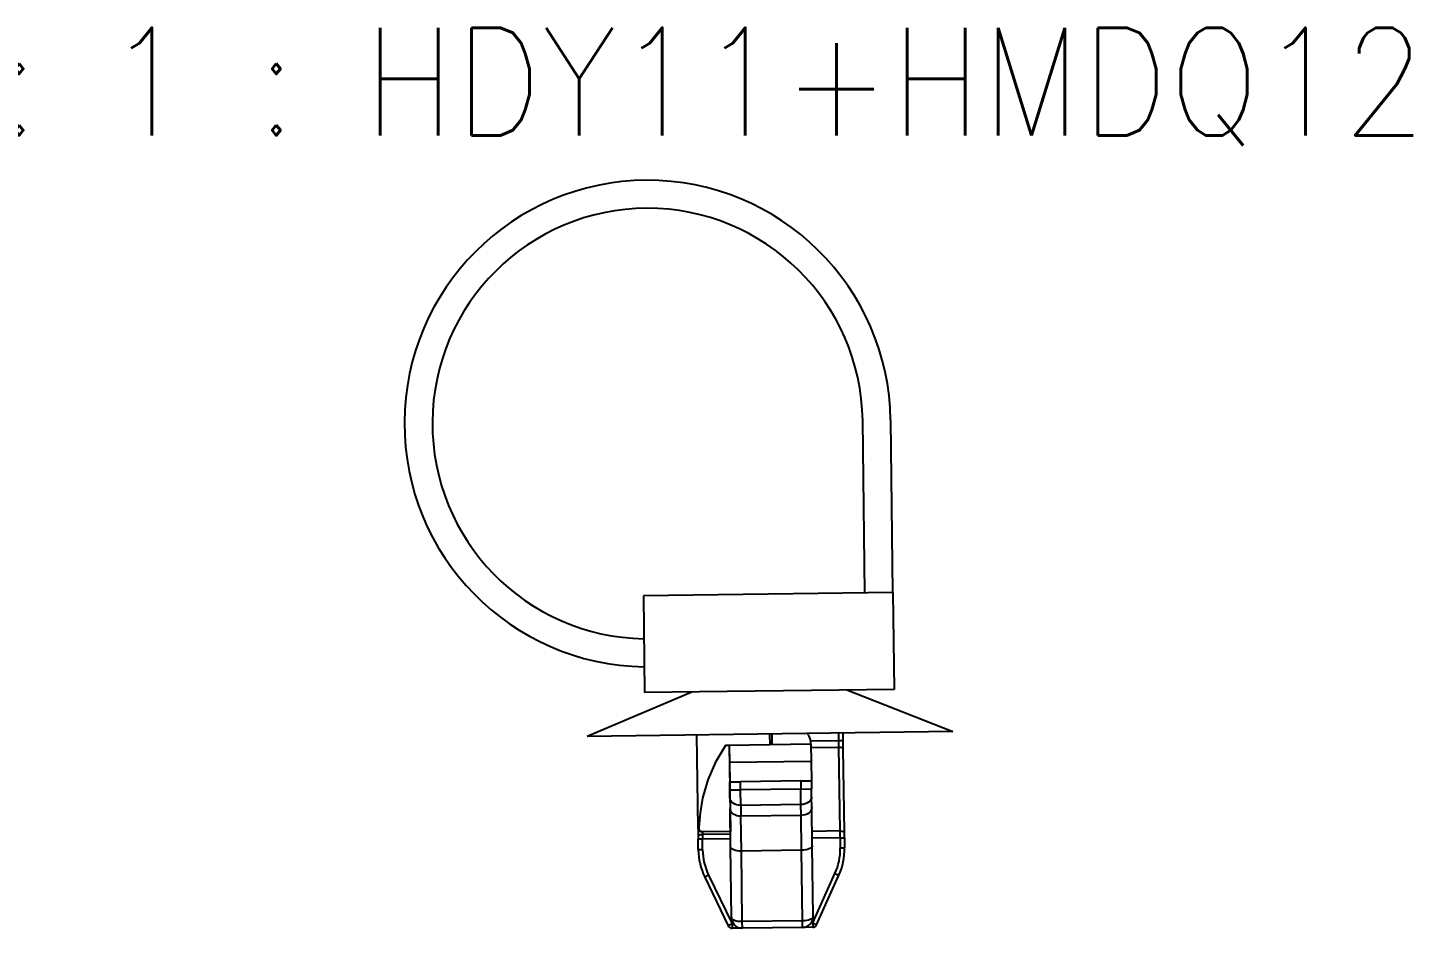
# Model space of a CAD drawing. Header units: inches. Extents: x 47316 to 59086, y 3141 to 11743.
# Drawn here: x 52056.99 to 52089.19, y 5789.8 to 5810.72 of the extents above; entities that cross this region are included whole.
import ezdxf

# ---------------------------------------------------------------- set-up
doc = ezdxf.new("R2010")
doc.units = ezdxf.units.IN
doc.header["$MEASUREMENT"] = 0
doc.styles.get("Standard").update_dxf_attribs({"font": ''})
doc.styles.get('Standard').set_extended_font_data('SimSun')

msp = doc.modelspace()

# ---------------------------------------------------------------- linework, layer by layer
at = {"color": 0, "linetype": 'ByBlock', "lineweight": -3, "ltscale": 0.2}
for p, q in [((52076.447, 5797.594), (52076.395, 5801.594)), ((52077.097, 5797.602), (52077.045, 5801.602))]:
    msp.add_line(p, q, dxfattribs=at)
at = {"color": 0, "linetype": 'ByBlock', "lineweight": -3, "ltscale": 0.289999}
msp.add_line((52077.097, 5797.602), (52071.298, 5797.527), dxfattribs=at)
at = {"color": 0, "linetype": 'ByBlock', "lineweight": -3, "ltscale": 0.1125}
for p, q in [((52071.298, 5797.527), (52071.327, 5795.277)), ((52077.097, 5797.602), (52077.127, 5795.353))]:
    msp.add_line(p, q, dxfattribs=at)
at = {"color": 0, "linetype": 'ByBlock', "lineweight": -3, "ltscale": 0.132311}
for p, q in [((52072.427, 5795.291), (52069.99, 5794.259)), ((52076.027, 5795.338), (52078.489, 5794.37))]:
    msp.add_line(p, q, dxfattribs=at)
at = {"color": 0, "linetype": 'ByBlock', "lineweight": -3, "ltscale": 0.096026}
for p, q in [((52073.247, 5795.302), (52071.327, 5795.277)), ((52077.127, 5795.353), (52075.206, 5795.327))]:
    msp.add_line(p, q, dxfattribs=at)
at = {"color": 0, "linetype": 'ByBlock', "lineweight": -3, "ltscale": 0.097948}
msp.add_line((52075.206, 5795.327), (52073.247, 5795.302), dxfattribs=at)
at = {"color": 0, "linetype": 'ByBlock', "lineweight": -3, "ltscale": 0.425}
msp.add_line((52078.489, 5794.37), (52069.99, 5794.259), dxfattribs=at)
at = {"color": 0, "linetype": 'ByBlock', "lineweight": -3, "ltscale": 0.0125}
for p, q in [((52074.243, 5794.065), (52074.24, 5794.315)), ((52074.293, 5794.065), (52074.29, 5794.315)), ((52073.304, 5793.202), (52073.554, 5793.206)), ((52073.307, 5793.015), (52073.557, 5793.018)), ((52074.954, 5793.224), (52075.204, 5793.227)), ((52074.957, 5793.037), (52075.207, 5793.04))]:
    msp.add_line(p, q, dxfattribs=at)
at = {"color": 0, "linetype": 'ByBlock', "lineweight": -3, "ltscale": 0.008443}
for p, q in [((52075.842, 5794.167), (52075.84, 5794.336)), ((52075.942, 5794.168), (52075.94, 5794.337))]:
    msp.add_line(p, q, dxfattribs=at)
at = {"color": 0, "linetype": 'ByBlock', "lineweight": -3, "ltscale": 0.107719}
msp.add_line((52072.568, 5792.138), (52072.54, 5794.293), dxfattribs=at)
at = {"color": 0, "linetype": 'ByBlock', "lineweight": -3}
for p, q in [((52073.206, 5794.051), (52072.973, 5793.663)), ((52072.973, 5793.663), (52072.797, 5793.253)), ((52072.797, 5793.253), (52072.675, 5792.827)), ((52072.675, 5792.827), (52072.616, 5792.487)), ((52072.616, 5792.487), (52072.584, 5792.143))]:
    msp.add_line(p, q, dxfattribs=at)
at = {"color": 0, "linetype": 'ByBlock', "lineweight": -3, "ltscale": 0.004339}
msp.add_line((52073.293, 5794.052), (52073.206, 5794.051), dxfattribs=at)
at = {"color": 0, "linetype": 'ByBlock', "lineweight": -3, "ltscale": 0.095}
for p, q in [((52075.193, 5794.077), (52073.293, 5794.052)), ((52075.198, 5793.677), (52073.298, 5793.652))]:
    msp.add_line(p, q, dxfattribs=at)
at = {"color": 0, "linetype": 'ByBlock', "lineweight": -3, "ltscale": 0.1}
msp.add_line((52073.293, 5794.052), (52073.319, 5792.053), dxfattribs=at)
at = {"color": 0, "linetype": 'ByBlock', "lineweight": -3, "ltscale": 0.02}
for p, q in [((52073.293, 5794.052), (52073.298, 5793.652)), ((52075.193, 5794.077), (52075.198, 5793.677))]:
    msp.add_line(p, q, dxfattribs=at)
at = {"color": 0, "linetype": 'ByBlock', "lineweight": -3, "ltscale": 0.0025}
msp.add_line((52074.242, 5794.146), (52074.292, 5794.147), dxfattribs=at)
at = {"color": 0, "linetype": 'ByBlock', "lineweight": -3, "ltscale": 0.032832}
msp.add_line((52075.185, 5794.158), (52075.842, 5794.167), dxfattribs=at)
at = {"color": 0, "linetype": 'ByBlock', "lineweight": -3, "ltscale": 0.0325}
for p, q in [((52075.194, 5794), (52075.844, 5794.009)), ((52075.869, 5792.063), (52075.219, 5792.054)), ((52073.32, 5791.991), (52072.67, 5791.983)), ((52073.321, 5791.879), (52072.672, 5791.871)), ((52075.871, 5791.905), (52075.221, 5791.896))]:
    msp.add_line(p, q, dxfattribs=at)
at = {"color": 0, "linetype": 'ByBlock', "lineweight": -3, "ltscale": 0.005}
for p, q in [((52075.842, 5794.167), (52075.942, 5794.168)), ((52072.672, 5791.871), (52072.572, 5791.87)), ((52075.871, 5791.905), (52075.971, 5791.906)), ((52072.675, 5791.627), (52072.575, 5791.626)), ((52075.874, 5791.669), (52075.974, 5791.67)), ((52072.814, 5791.037), (52072.724, 5790.993)), ((52075.751, 5791.075), (52075.842, 5791.034)), ((52073.361, 5789.903), (52073.271, 5789.859)), ((52073.361, 5789.903), (52073.362, 5789.803)), ((52075.233, 5789.927), (52075.325, 5789.886)), ((52075.233, 5789.927), (52075.235, 5789.827))]:
    msp.add_line(p, q, dxfattribs=at)
at = {"color": 0, "linetype": 'ByBlock', "lineweight": -3, "ltscale": 0.007906}
msp.add_line((52075.844, 5794.009), (52075.842, 5794.167), dxfattribs=at)
at = {"color": 0, "linetype": 'ByBlock', "lineweight": -3, "ltscale": 0.097302}
for p, q in [((52075.869, 5792.063), (52075.844, 5794.009)), ((52075.97, 5792.033), (52075.944, 5793.978))]:
    msp.add_line(p, q, dxfattribs=at)
at = {"color": 0, "linetype": 'ByBlock', "lineweight": -3, "ltscale": 0.009488}
msp.add_line((52075.944, 5793.978), (52075.942, 5794.168), dxfattribs=at)
at = {"color": 0, "linetype": 'ByBlock', "lineweight": -3, "ltscale": 0.022501}
for p, q in [((52073.298, 5793.652), (52073.304, 5793.202)), ((52075.198, 5793.677), (52075.204, 5793.227))]:
    msp.add_line(p, q, dxfattribs=at)
at = {"color": 0, "linetype": 'ByBlock', "lineweight": -3, "ltscale": 0.009364}
for p, q in [((52073.307, 5793.015), (52073.304, 5793.202)), ((52073.557, 5793.018), (52073.554, 5793.206)), ((52074.954, 5793.224), (52074.957, 5793.037)), ((52075.204, 5793.227), (52075.207, 5793.04))]:
    msp.add_line(p, q, dxfattribs=at)
at = {"color": 0, "linetype": 'ByBlock', "lineweight": -3, "ltscale": 0.009006}
for p, q in [((52073.309, 5792.835), (52073.307, 5793.015)), ((52075.209, 5792.86), (52075.207, 5793.04))]:
    msp.add_line(p, q, dxfattribs=at)
at = {"color": 0, "linetype": 'ByBlock', "lineweight": -3, "ltscale": 0.07}
for p, q in [((52074.954, 5793.224), (52073.554, 5793.206)), ((52074.957, 5793.037), (52073.557, 5793.018)), ((52074.961, 5792.677), (52073.561, 5792.658)), ((52074.965, 5792.424), (52073.565, 5792.406)), ((52074.975, 5791.614), (52073.575, 5791.596)), ((52074.996, 5789.975), (52073.597, 5789.957)), ((52074.998, 5789.824), (52073.599, 5789.806))]:
    msp.add_line(p, q, dxfattribs=at)
at = {"color": 0, "linetype": 'ByBlock', "lineweight": -3, "ltscale": 0.018011}
for p, q in [((52073.561, 5792.658), (52073.557, 5793.018)), ((52074.961, 5792.677), (52074.957, 5793.037))]:
    msp.add_line(p, q, dxfattribs=at)
at = {"color": 0, "linetype": 'ByBlock', "lineweight": -3, "ltscale": 0.012637}
for p, q in [((52073.309, 5792.835), (52073.312, 5792.582)), ((52075.212, 5792.607), (52075.209, 5792.86)), ((52073.561, 5792.658), (52073.565, 5792.406)), ((52074.965, 5792.424), (52074.961, 5792.677))]:
    msp.add_line(p, q, dxfattribs=at)
at = {"color": 0, "linetype": 'ByBlock', "lineweight": -3, "ltscale": 0.04455}
for p, q in [((52073.324, 5791.691), (52073.312, 5792.582)), ((52075.224, 5791.716), (52075.212, 5792.607))]:
    msp.add_line(p, q, dxfattribs=at)
at = {"color": 0, "linetype": 'ByBlock', "lineweight": -3, "ltscale": 0.0405}
for p, q in [((52073.575, 5791.596), (52073.565, 5792.406)), ((52074.975, 5791.614), (52074.965, 5792.424))]:
    msp.add_line(p, q, dxfattribs=at)
at = {"color": 0, "linetype": 'ByBlock', "lineweight": -3, "ltscale": 0.00896}
msp.add_line((52072.568, 5792.138), (52072.57, 5791.959), dxfattribs=at)
at = {"color": 0, "linetype": 'ByBlock', "lineweight": -3, "ltscale": 0.000715637}
msp.add_line((52072.584, 5792.143), (52072.569, 5792.143), dxfattribs=at)
at = {"color": 0, "linetype": 'ByBlock', "lineweight": -3, "ltscale": 9.0198e-05}
msp.add_line((52072.67, 5792.044), (52072.669, 5792.043), dxfattribs=at)
at = {"color": 0, "linetype": 'ByBlock', "lineweight": -3, "ltscale": 0.002986}
msp.add_line((52072.669, 5792.043), (52072.67, 5791.983), dxfattribs=at)
at = {"color": 0, "linetype": 'ByBlock', "lineweight": -3, "ltscale": 0.000495148}
msp.add_line((52072.68, 5792.044), (52072.67, 5792.044), dxfattribs=at)
at = {"color": 0, "linetype": 'ByBlock', "lineweight": -3, "ltscale": 0.031953}
msp.add_line((52073.319, 5792.053), (52072.68, 5792.044), dxfattribs=at)
at = {"color": 0, "linetype": 'ByBlock', "lineweight": -3, "ltscale": 0.003059}
msp.add_line((52073.32, 5791.991), (52073.319, 5792.053), dxfattribs=at)
at = {"color": 0, "linetype": 'ByBlock', "lineweight": -3, "ltscale": 0.007907}
msp.add_line((52075.871, 5791.905), (52075.869, 5792.063), dxfattribs=at)
at = {"color": 0, "linetype": 'ByBlock', "lineweight": -3, "ltscale": 0.004477}
msp.add_line((52072.57, 5791.959), (52072.572, 5791.87), dxfattribs=at)
at = {"color": 0, "linetype": 'ByBlock', "lineweight": -3, "ltscale": 0.012206}
for p, q in [((52072.575, 5791.626), (52072.572, 5791.87)), ((52072.675, 5791.627), (52072.672, 5791.871))]:
    msp.add_line(p, q, dxfattribs=at)
at = {"color": 0, "linetype": 'ByBlock', "lineweight": -3, "ltscale": 0.005597}
msp.add_line((52072.67, 5791.983), (52072.672, 5791.871), dxfattribs=at)
at = {"color": 0, "linetype": 'ByBlock', "lineweight": -3, "ltscale": 0.000233459}
msp.add_line((52073.32, 5791.987), (52073.32, 5791.991), dxfattribs=at)
at = {"color": 0, "linetype": 'ByBlock', "lineweight": -3, "ltscale": 0.005363}
msp.add_line((52073.321, 5791.879), (52073.32, 5791.987), dxfattribs=at)
at = {"color": 0, "linetype": 'ByBlock', "lineweight": -3, "ltscale": 0.011804}
for p, q in [((52075.871, 5791.905), (52075.874, 5791.669)), ((52075.971, 5791.906), (52075.974, 5791.67))]:
    msp.add_line(p, q, dxfattribs=at)
at = {"color": 0, "linetype": 'ByBlock', "lineweight": -3, "ltscale": 0.006325}
msp.add_line((52075.971, 5791.906), (52075.97, 5792.033), dxfattribs=at)
at = {"color": 0, "linetype": 'ByBlock', "lineweight": -3, "ltscale": 0.081943}
for p, q in [((52073.345, 5790.053), (52073.324, 5791.691)), ((52073.597, 5789.957), (52073.575, 5791.596)), ((52074.996, 5789.975), (52074.975, 5791.614)), ((52075.245, 5790.078), (52075.224, 5791.716))]:
    msp.add_line(p, q, dxfattribs=at)
at = {"color": 0, "linetype": 'ByBlock', "lineweight": -3, "ltscale": 0.062942}
for p, q in [((52072.724, 5790.993), (52073.271, 5789.859)), ((52075.325, 5789.886), (52075.842, 5791.034))]:
    msp.add_line(p, q, dxfattribs=at)
at = {"color": 0, "linetype": 'ByBlock', "lineweight": -3, "ltscale": 0.062941}
for p, q in [((52072.814, 5791.037), (52073.361, 5789.903)), ((52075.233, 5789.927), (52075.751, 5791.075))]:
    msp.add_line(p, q, dxfattribs=at)
at = {"color": 0, "linetype": 'ByBlock', "lineweight": -3, "ltscale": 0.001816}
for p, q in [((52073.397, 5789.903), (52073.361, 5789.903)), ((52075.233, 5789.927), (52075.197, 5789.927))]:
    msp.add_line(p, q, dxfattribs=at)
at = {"color": 0, "linetype": 'ByBlock', "lineweight": -3, "ltscale": 0.011816}
for p, q in [((52073.599, 5789.806), (52073.362, 5789.803)), ((52075.235, 5789.827), (52074.998, 5789.824))]:
    msp.add_line(p, q, dxfattribs=at)
at = {"color": 0, "linetype": 'ByBlock', "lineweight": -3, "ltscale": 0.007544}
for p, q in [((52073.599, 5789.806), (52073.597, 5789.957)), ((52074.998, 5789.824), (52074.996, 5789.975))]:
    msp.add_line(p, q, dxfattribs=at)
at = {"color": 0, "linetype": 'ByBlock', "lineweight": -3}
for centre, radius, start, end in [((52071.395, 5801.528), 5.65, 0.7475, 269.2262), ((52071.395, 5801.528), 5, 0.7475, 269.0283), ((52074.693, 5794.071), 0.5, 0.7475, 30.7475), ((52072.572, 5792.14), 0.00433, 136.3568, 199.5851), ((52072.669, 5792.144), 0.0999, 180.6902, 270.6901), ((52072.676, 5792.138), 0.0931, 176.6711, 272.3481), ((52074.075, 5791.645), 1.5, 180.7475, 205.7644), ((52074.075, 5791.645), 1.4, 180.7475, 205.7644), ((52074.475, 5791.65), 1.4, 335.7306, 0.7475), ((52074.475, 5791.65), 1.5, 335.7306, 0.7475), ((52073.361, 5789.903), 0.1, 205.7644, 270.7475), ((52073.595, 5790.056), 0.25, 180.7475, 270.7475), ((52074.995, 5790.074), 0.25, 270.7475, 0.7475), ((52075.233, 5789.927), 0.1, 270.7475, 335.7306)]:
    msp.add_arc(centre, radius, start, end, dxfattribs=at)
at = {"color": 0, "linetype": 'ByBlock', "lineweight": -3, "extrusion": (0, 0, -1)}
for centre, major_axis, ratio, start_param, end_param in [((52075.844, 5793.977), (0.1, 0.0013), 0.316228, 4.712389, 6.283185), ((52073.559, 5792.838), (0.25, 0.003), 0.720438, 1.570796, 3.141593), ((52074.959, 5792.857), (0.25, 0.003), 0.720438, 0, 1.570796), ((52073.562, 5792.586), (0.25, 0.003), 0.720438, 1.570796, 3.141593), ((52074.962, 5792.604), (0.25, 0.003), 0.720438, 0, 1.570796), ((52072.668, 5792.14), (0.1, 0.0013), 0.97071, 1.570796, 3.141593), ((52075.87, 5792.031), (0.1, 0.0013), 0.316228, 4.712389, 6.283185), ((52072.67, 5791.961), (0.1, 0.0013), 0.22389, 3.141593, 4.712389), ((52073.574, 5791.695), (0.25, 0.003), 0.396439, 1.570796, 3.141593), ((52074.974, 5791.713), (0.25, 0.003), 0.396439, -6.283185, -4.712389), ((52073.595, 5790.056), (0.25, 0.003), 0.396439, 1.570796, 3.141593), ((52074.995, 5790.074), (0.25, 0.003), 0.396439, 0, 1.570796)]:
    msp.add_ellipse(centre, major_axis=major_axis, ratio=ratio, start_param=start_param, end_param=end_param, dxfattribs=at)

# ---------------------------------------------------------------- texts
at = {"color": 42, "linetype": 'Continuous', "lineweight": 15, "insert": (52048.304, 5810.721), "char_height": 2.5, "width": 47.89286, "attachment_point": 1}
msp.add_mtext('\\Fromans.shx;\\W0.9000000000;\\T1.0000000000;\\o\\lCLIP : 1 : HDY11+HMDQ12', dxfattribs=at)

doc.saveas('drawing.dxf')
